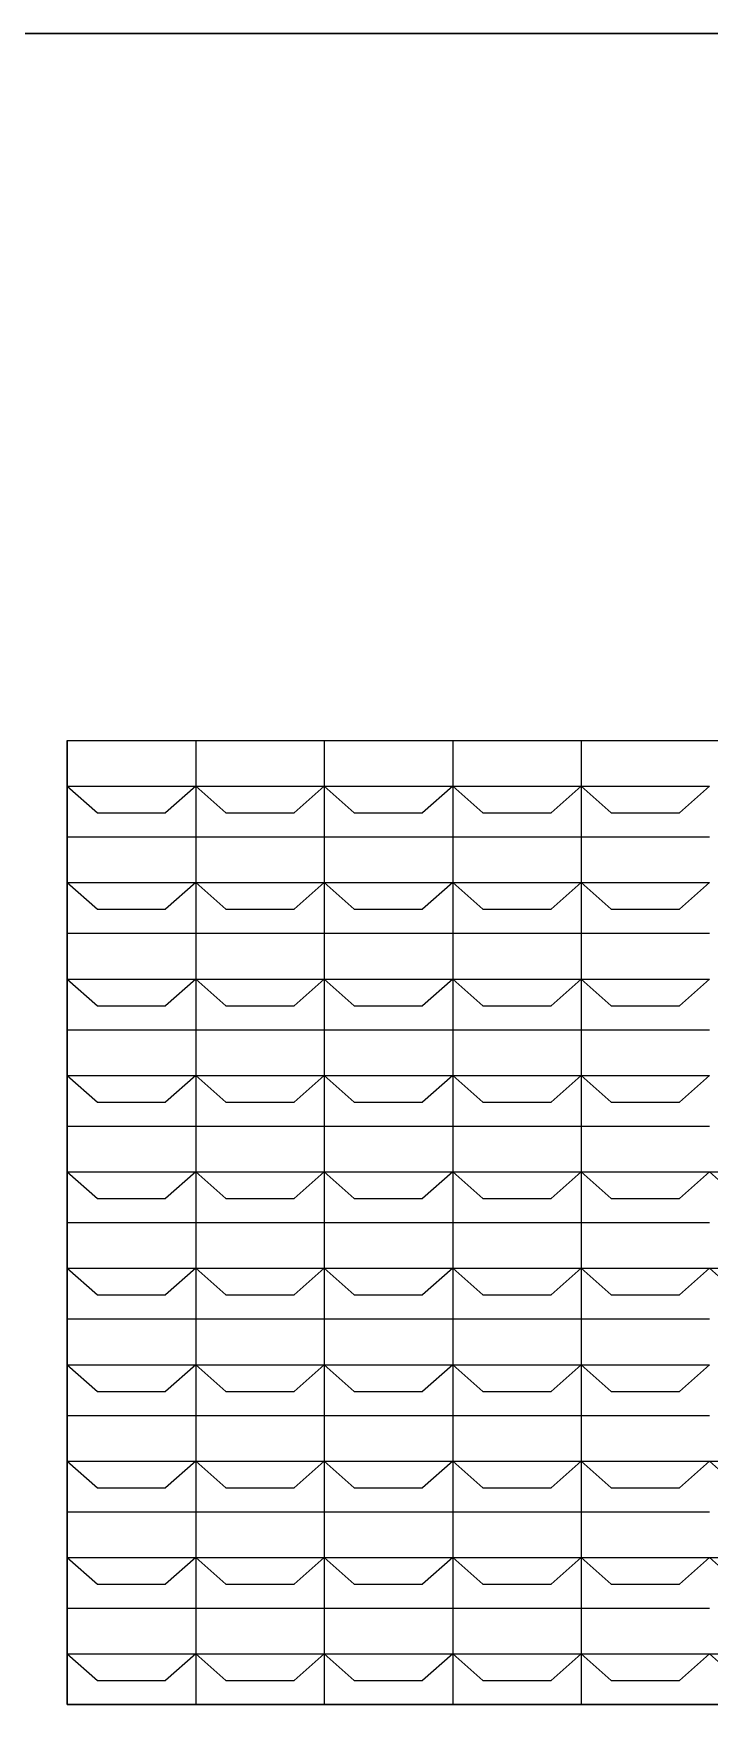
# Model space of a CAD drawing. Header units: millimetres. Extents: x 1170 to 1315, y 90 to 135.
# Drawn here: x 1205.965 to 1207.018, y 98.405 to 101.005 of the extents above; entities that cross this region are included whole.
import ezdxf

# ---------------------------------------------------------------- set-up
doc = ezdxf.new("R2010")
doc.units = ezdxf.units.MM
doc.header["$LTSCALE"] = 20
doc.header["$MEASUREMENT"] = 0
doc.layers.add('COTA', color=7, linetype='CONTINUOUS')

msp = doc.modelspace()

# ---------------------------------------------------------------- linework, layer by layer
at = {"layer": 'COTA', "color": 8, "linetype": 'Continuous'}
for p, q in [((1218.5666, 101.0047), (1196.4679, 101.0047)), ((1196.4679, 101.0047), (1218.5666, 101.0047)), ((1206.0179, 99.9047), (1209.0179, 99.9047)), ((1206.0179, 99.9047), (1209.0179, 99.9047)), ((1206.0179, 99.9047), (1206.0179, 99.7547)), ((1206.0179, 99.9047), (1209.0179, 99.9047)), ((1206.0179, 99.9047), (1209.0179, 99.9047)), ((1206.0179, 99.9047), (1206.0179, 99.7547)), ((1206.2179, 99.9047), (1206.2179, 99.7547)), ((1206.4179, 99.9047), (1206.4179, 99.7547)), ((1206.6179, 99.9047), (1206.6179, 99.7547)), ((1206.8179, 99.9047), (1206.8179, 99.7547)), ((1206.0179, 99.8335), (1206.0647, 99.792)), ((1206.0179, 99.8335), (1206.2179, 99.8335)), ((1206.2179, 99.8335), (1206.171, 99.792)), ((1206.2179, 99.8335), (1206.2647, 99.792)), ((1206.2179, 99.8335), (1206.4179, 99.8335)), ((1206.4179, 99.8335), (1206.371, 99.792)), ((1206.4179, 99.8335), (1206.4647, 99.792)), ((1206.4179, 99.8335), (1206.6179, 99.8335)), ((1206.6179, 99.8335), (1206.571, 99.792)), ((1206.6179, 99.8335), (1206.6647, 99.792)), ((1206.6179, 99.8335), (1206.8179, 99.8335)), ((1206.8179, 99.8335), (1206.771, 99.792)), ((1206.8179, 99.8335), (1206.8647, 99.792)), ((1206.8179, 99.8335), (1207.0179, 99.8335)), ((1207.0179, 99.8335), (1206.971, 99.792)), ((1206.0647, 99.792), (1206.171, 99.792)), ((1206.2647, 99.792), (1206.371, 99.792)), ((1206.4647, 99.792), (1206.571, 99.792)), ((1206.6647, 99.792), (1206.771, 99.792)), ((1206.8647, 99.792), (1206.971, 99.792)), ((1206.0179, 99.7547), (1206.0179, 99.6047)), ((1206.0179, 99.7547), (1206.2179, 99.7547)), ((1206.2179, 99.7547), (1206.2179, 99.6047)), ((1206.2179, 99.7547), (1206.4179, 99.7547)), ((1206.4179, 99.7547), (1206.4179, 99.6047)), ((1206.4179, 99.7547), (1206.6179, 99.7547)), ((1206.6179, 99.7547), (1206.6179, 99.6047)), ((1206.6179, 99.7547), (1206.8179, 99.7547)), ((1206.8179, 99.7547), (1206.8179, 99.6047)), ((1206.8179, 99.7547), (1207.0179, 99.7547)), ((1206.0179, 99.6835), (1206.0647, 99.642)), ((1206.0179, 99.6835), (1206.2179, 99.6835)), ((1206.2179, 99.6835), (1206.171, 99.642)), ((1206.2179, 99.6835), (1206.2647, 99.642)), ((1206.2179, 99.6835), (1206.4179, 99.6835)), ((1206.4179, 99.6835), (1206.371, 99.642)), ((1206.4179, 99.6835), (1206.4647, 99.642)), ((1206.4179, 99.6835), (1206.6179, 99.6835)), ((1206.6179, 99.6835), (1206.571, 99.642)), ((1206.6179, 99.6835), (1206.6647, 99.642)), ((1206.6179, 99.6835), (1206.8179, 99.6835)), ((1206.8179, 99.6835), (1206.771, 99.642)), ((1206.8179, 99.6835), (1206.8647, 99.642)), ((1206.8179, 99.6835), (1207.0179, 99.6835)), ((1207.0179, 99.6835), (1206.971, 99.642)), ((1206.0647, 99.642), (1206.171, 99.642)), ((1206.2647, 99.642), (1206.371, 99.642)), ((1206.4647, 99.642), (1206.571, 99.642)), ((1206.6647, 99.642), (1206.771, 99.642)), ((1206.8647, 99.642), (1206.971, 99.642)), ((1206.0179, 99.6047), (1206.0179, 99.4547)), ((1206.0179, 99.6047), (1206.2179, 99.6047)), ((1206.2179, 99.6047), (1206.2179, 99.4547)), ((1206.2179, 99.6047), (1206.4179, 99.6047)), ((1206.4179, 99.6047), (1206.4179, 99.4547)), ((1206.4179, 99.6047), (1206.6179, 99.6047)), ((1206.6179, 99.6047), (1206.6179, 99.4547)), ((1206.6179, 99.6047), (1206.8179, 99.6047)), ((1206.8179, 99.6047), (1206.8179, 99.4547)), ((1206.8179, 99.6047), (1207.0179, 99.6047)), ((1206.0179, 99.5335), (1206.0647, 99.492)), ((1206.0179, 99.5335), (1206.2179, 99.5335)), ((1206.2179, 99.5335), (1206.171, 99.492)), ((1206.2179, 99.5335), (1206.2647, 99.492)), ((1206.2179, 99.5335), (1206.4179, 99.5335)), ((1206.4179, 99.5335), (1206.371, 99.492)), ((1206.4179, 99.5335), (1206.4647, 99.492)), ((1206.4179, 99.5335), (1206.6179, 99.5335)), ((1206.6179, 99.5335), (1206.571, 99.492)), ((1206.6179, 99.5335), (1206.6647, 99.492)), ((1206.6179, 99.5335), (1206.8179, 99.5335)), ((1206.8179, 99.5335), (1206.771, 99.492)), ((1206.8179, 99.5335), (1206.8647, 99.492)), ((1206.8179, 99.5335), (1207.0179, 99.5335)), ((1207.0179, 99.5335), (1206.971, 99.492)), ((1206.0647, 99.492), (1206.171, 99.492)), ((1206.2647, 99.492), (1206.371, 99.492)), ((1206.4647, 99.492), (1206.571, 99.492)), ((1206.6647, 99.492), (1206.771, 99.492)), ((1206.8647, 99.492), (1206.971, 99.492)), ((1206.0179, 99.4547), (1206.0179, 99.3047)), ((1206.0179, 99.4547), (1206.2179, 99.4547)), ((1206.2179, 99.4547), (1206.2179, 99.3047)), ((1206.2179, 99.4547), (1206.4179, 99.4547)), ((1206.4179, 99.4547), (1206.4179, 99.3047)), ((1206.4179, 99.4547), (1206.6179, 99.4547)), ((1206.6179, 99.4547), (1206.6179, 99.3047)), ((1206.6179, 99.4547), (1206.8179, 99.4547)), ((1206.8179, 99.4547), (1206.8179, 99.3047)), ((1206.8179, 99.4547), (1207.0179, 99.4547)), ((1206.0179, 99.3835), (1206.0647, 99.342)), ((1206.0179, 99.3835), (1206.2179, 99.3835)), ((1206.2179, 99.3835), (1206.171, 99.342)), ((1206.2179, 99.3835), (1206.2647, 99.342)), ((1206.2179, 99.3835), (1206.4179, 99.3835)), ((1206.4179, 99.3835), (1206.371, 99.342)), ((1206.4179, 99.3835), (1206.4647, 99.342)), ((1206.4179, 99.3835), (1206.6179, 99.3835)), ((1206.6179, 99.3835), (1206.571, 99.342)), ((1206.6179, 99.3835), (1206.6647, 99.342)), ((1206.6179, 99.3835), (1206.8179, 99.3835)), ((1206.8179, 99.3835), (1206.771, 99.342)), ((1206.8179, 99.3835), (1206.8647, 99.342)), ((1206.8179, 99.3835), (1207.0179, 99.3835)), ((1207.0179, 99.3835), (1206.971, 99.342)), ((1206.0647, 99.342), (1206.171, 99.342)), ((1206.2647, 99.342), (1206.371, 99.342)), ((1206.4647, 99.342), (1206.571, 99.342)), ((1206.6647, 99.342), (1206.771, 99.342)), ((1206.8647, 99.342), (1206.971, 99.342)), ((1206.0179, 99.3047), (1206.0179, 99.1547)), ((1206.0179, 99.3047), (1206.2179, 99.3047)), ((1206.2179, 99.3047), (1206.2179, 99.1547)), ((1206.2179, 99.3047), (1206.4179, 99.3047)), ((1206.4179, 99.3047), (1206.4179, 99.1547)), ((1206.4179, 99.3047), (1206.6179, 99.3047)), ((1206.6179, 99.3047), (1206.6179, 99.1547)), ((1206.6179, 99.3047), (1206.8179, 99.3047)), ((1206.8179, 99.3047), (1206.8179, 99.1547)), ((1206.8179, 99.3047), (1207.0179, 99.3047)), ((1206.0179, 99.2335), (1206.0647, 99.192)), ((1206.0179, 99.2335), (1206.2179, 99.2335)), ((1206.2179, 99.2335), (1206.171, 99.192)), ((1206.2179, 99.2335), (1206.2647, 99.192)), ((1206.2179, 99.2335), (1206.4179, 99.2335)), ((1206.4179, 99.2335), (1206.371, 99.192)), ((1206.4179, 99.2335), (1206.4647, 99.192)), ((1206.4179, 99.2335), (1206.6179, 99.2335)), ((1206.6179, 99.2335), (1206.571, 99.192)), ((1206.6179, 99.2335), (1206.6647, 99.192)), ((1206.6179, 99.2335), (1206.8179, 99.2335)), ((1206.8179, 99.2335), (1206.771, 99.192)), ((1206.8179, 99.2335), (1206.8647, 99.192)), ((1206.8179, 99.2335), (1207.0179, 99.2335)), ((1207.0179, 99.2335), (1206.971, 99.192)), ((1207.0179, 99.2335), (1207.0647, 99.192)), ((1207.0179, 99.2335), (1207.2179, 99.2335)), ((1206.0647, 99.192), (1206.171, 99.192)), ((1206.2647, 99.192), (1206.371, 99.192)), ((1206.4647, 99.192), (1206.571, 99.192)), ((1206.6647, 99.192), (1206.771, 99.192)), ((1206.8647, 99.192), (1206.971, 99.192)), ((1206.0179, 99.1547), (1206.0179, 99.0047)), ((1206.0179, 99.1547), (1206.2179, 99.1547)), ((1206.2179, 99.1547), (1206.2179, 99.0047)), ((1206.2179, 99.1547), (1206.4179, 99.1547)), ((1206.4179, 99.1547), (1206.4179, 99.0047)), ((1206.4179, 99.1547), (1206.6179, 99.1547)), ((1206.6179, 99.1547), (1206.6179, 99.0047)), ((1206.6179, 99.1547), (1206.8179, 99.1547)), ((1206.8179, 99.1547), (1206.8179, 99.0047)), ((1206.8179, 99.1547), (1207.0179, 99.1547)), ((1206.0179, 99.0835), (1206.0647, 99.042)), ((1206.0179, 99.0835), (1206.2179, 99.0835)), ((1206.2179, 99.0835), (1206.171, 99.042)), ((1206.2179, 99.0835), (1206.2647, 99.042)), ((1206.2179, 99.0835), (1206.4179, 99.0835)), ((1206.4179, 99.0835), (1206.371, 99.042)), ((1206.4179, 99.0835), (1206.4647, 99.042)), ((1206.4179, 99.0835), (1206.6179, 99.0835)), ((1206.6179, 99.0835), (1206.571, 99.042)), ((1206.6179, 99.0835), (1206.6647, 99.042)), ((1206.6179, 99.0835), (1206.8179, 99.0835)), ((1206.8179, 99.0835), (1206.771, 99.042)), ((1206.8179, 99.0835), (1206.8647, 99.042)), ((1206.8179, 99.0835), (1207.0179, 99.0835)), ((1207.0179, 99.0835), (1206.971, 99.042)), ((1207.0179, 99.0835), (1207.0647, 99.042)), ((1207.0179, 99.0835), (1207.2179, 99.0835)), ((1206.0647, 99.042), (1206.171, 99.042)), ((1206.2647, 99.042), (1206.371, 99.042)), ((1206.4647, 99.042), (1206.571, 99.042)), ((1206.6647, 99.042), (1206.771, 99.042)), ((1206.8647, 99.042), (1206.971, 99.042)), ((1206.0179, 99.0047), (1206.0179, 98.8547)), ((1206.0179, 99.0047), (1206.2179, 99.0047)), ((1206.2179, 99.0047), (1206.2179, 98.8547)), ((1206.2179, 99.0047), (1206.4179, 99.0047)), ((1206.4179, 99.0047), (1206.4179, 98.8547)), ((1206.4179, 99.0047), (1206.6179, 99.0047)), ((1206.6179, 99.0047), (1206.6179, 98.8547)), ((1206.6179, 99.0047), (1206.8179, 99.0047)), ((1206.8179, 99.0047), (1206.8179, 98.8547)), ((1206.8179, 99.0047), (1207.0179, 99.0047)), ((1206.0179, 98.9335), (1206.0647, 98.892)), ((1206.0179, 98.9335), (1206.2179, 98.9335)), ((1206.2179, 98.9335), (1206.171, 98.892)), ((1206.2179, 98.9335), (1206.2647, 98.892)), ((1206.2179, 98.9335), (1206.4179, 98.9335)), ((1206.4179, 98.9335), (1206.371, 98.892)), ((1206.4179, 98.9335), (1206.4647, 98.892)), ((1206.4179, 98.9335), (1206.6179, 98.9335)), ((1206.6179, 98.9335), (1206.571, 98.892)), ((1206.6179, 98.9335), (1206.6647, 98.892)), ((1206.6179, 98.9335), (1206.8179, 98.9335)), ((1206.8179, 98.9335), (1206.771, 98.892)), ((1206.8179, 98.9335), (1206.8647, 98.892)), ((1206.8179, 98.9335), (1207.0179, 98.9335)), ((1207.0179, 98.9335), (1206.971, 98.892)), ((1206.0647, 98.892), (1206.171, 98.892)), ((1206.2647, 98.892), (1206.371, 98.892)), ((1206.4647, 98.892), (1206.571, 98.892)), ((1206.6647, 98.892), (1206.771, 98.892)), ((1206.8647, 98.892), (1206.971, 98.892)), ((1206.0179, 98.8547), (1206.0179, 98.7047)), ((1206.0179, 98.8547), (1206.2179, 98.8547)), ((1206.2179, 98.8547), (1206.2179, 98.7047)), ((1206.2179, 98.8547), (1206.4179, 98.8547)), ((1206.4179, 98.8547), (1206.4179, 98.7047)), ((1206.4179, 98.8547), (1206.6179, 98.8547)), ((1206.6179, 98.8547), (1206.6179, 98.7047)), ((1206.6179, 98.8547), (1206.8179, 98.8547)), ((1206.8179, 98.8547), (1206.8179, 98.7047)), ((1206.8179, 98.8547), (1207.0179, 98.8547)), ((1206.0179, 98.7835), (1206.0647, 98.742)), ((1206.0179, 98.7835), (1206.2179, 98.7835)), ((1206.2179, 98.7835), (1206.171, 98.742)), ((1206.2179, 98.7835), (1206.2647, 98.742)), ((1206.2179, 98.7835), (1206.4179, 98.7835)), ((1206.4179, 98.7835), (1206.371, 98.742)), ((1206.4179, 98.7835), (1206.4647, 98.742)), ((1206.4179, 98.7835), (1206.6179, 98.7835)), ((1206.6179, 98.7835), (1206.571, 98.742)), ((1206.6179, 98.7835), (1206.6647, 98.742)), ((1206.6179, 98.7835), (1206.8179, 98.7835)), ((1206.8179, 98.7835), (1206.771, 98.742)), ((1206.8179, 98.7835), (1206.8647, 98.742)), ((1206.8179, 98.7835), (1207.0179, 98.7835)), ((1207.0179, 98.7835), (1206.971, 98.742)), ((1207.0179, 98.7835), (1207.0647, 98.742)), ((1207.0179, 98.7835), (1207.2179, 98.7835)), ((1206.0647, 98.742), (1206.171, 98.742)), ((1206.2647, 98.742), (1206.371, 98.742)), ((1206.4647, 98.742), (1206.571, 98.742)), ((1206.6647, 98.742), (1206.771, 98.742)), ((1206.8647, 98.742), (1206.971, 98.742)), ((1206.0179, 98.7047), (1206.0179, 98.5547)), ((1206.0179, 98.7047), (1206.2179, 98.7047)), ((1206.2179, 98.7047), (1206.2179, 98.5547)), ((1206.2179, 98.7047), (1206.4179, 98.7047)), ((1206.4179, 98.7047), (1206.4179, 98.5547)), ((1206.4179, 98.7047), (1206.6179, 98.7047)), ((1206.6179, 98.7047), (1206.6179, 98.5547)), ((1206.6179, 98.7047), (1206.8179, 98.7047)), ((1206.8179, 98.7047), (1206.8179, 98.5547)), ((1206.8179, 98.7047), (1207.0179, 98.7047)), ((1206.0179, 98.6335), (1206.0647, 98.592)), ((1206.0179, 98.6335), (1206.2179, 98.6335)), ((1206.2179, 98.6335), (1206.171, 98.592)), ((1206.2179, 98.6335), (1206.2647, 98.592)), ((1206.2179, 98.6335), (1206.4179, 98.6335)), ((1206.4179, 98.6335), (1206.371, 98.592)), ((1206.4179, 98.6335), (1206.4647, 98.592)), ((1206.4179, 98.6335), (1206.6179, 98.6335)), ((1206.6179, 98.6335), (1206.571, 98.592)), ((1206.6179, 98.6335), (1206.6647, 98.592)), ((1206.6179, 98.6335), (1206.8179, 98.6335)), ((1206.8179, 98.6335), (1206.771, 98.592)), ((1206.8179, 98.6335), (1206.8647, 98.592)), ((1206.8179, 98.6335), (1207.0179, 98.6335)), ((1207.0179, 98.6335), (1206.971, 98.592)), ((1207.0179, 98.6335), (1207.0647, 98.592)), ((1207.0179, 98.6335), (1207.2179, 98.6335)), ((1206.0647, 98.592), (1206.171, 98.592)), ((1206.2647, 98.592), (1206.371, 98.592)), ((1206.4647, 98.592), (1206.571, 98.592)), ((1206.6647, 98.592), (1206.771, 98.592)), ((1206.8647, 98.592), (1206.971, 98.592)), ((1206.0179, 98.5547), (1206.0179, 98.4047)), ((1206.0179, 98.5547), (1206.2179, 98.5547)), ((1206.2179, 98.5547), (1206.2179, 98.4047)), ((1206.2179, 98.5547), (1206.4179, 98.5547)), ((1206.4179, 98.5547), (1206.4179, 98.4047)), ((1206.4179, 98.5547), (1206.6179, 98.5547)), ((1206.6179, 98.5547), (1206.6179, 98.4047)), ((1206.6179, 98.5547), (1206.8179, 98.5547)), ((1206.8179, 98.5547), (1206.8179, 98.4047)), ((1206.8179, 98.5547), (1207.0179, 98.5547)), ((1206.0179, 98.4835), (1206.0647, 98.442)), ((1206.0179, 98.4835), (1206.2179, 98.4835)), ((1206.2179, 98.4835), (1206.171, 98.442)), ((1206.2179, 98.4835), (1206.2647, 98.442)), ((1206.2179, 98.4835), (1206.4179, 98.4835)), ((1206.4179, 98.4835), (1206.371, 98.442)), ((1206.4179, 98.4835), (1206.4647, 98.442)), ((1206.4179, 98.4835), (1206.6179, 98.4835)), ((1206.6179, 98.4835), (1206.571, 98.442)), ((1206.6179, 98.4835), (1206.6647, 98.442)), ((1206.6179, 98.4835), (1206.8179, 98.4835)), ((1206.8179, 98.4835), (1206.771, 98.442)), ((1206.8179, 98.4835), (1206.8647, 98.442)), ((1206.8179, 98.4835), (1207.0179, 98.4835)), ((1207.0179, 98.4835), (1206.971, 98.442)), ((1207.0179, 98.4835), (1207.0647, 98.442)), ((1207.0179, 98.4835), (1207.2179, 98.4835)), ((1206.0647, 98.442), (1206.171, 98.442)), ((1206.2647, 98.442), (1206.371, 98.442)), ((1206.4647, 98.442), (1206.571, 98.442)), ((1206.6647, 98.442), (1206.771, 98.442)), ((1206.8647, 98.442), (1206.971, 98.442)), ((1206.0179, 98.4047), (1208.9674, 98.4047))]:
    msp.add_line(p, q, dxfattribs=at)
for points in [[(1207.2192, 98.4047), (1206.0179, 98.4047), (1206.0179, 99.9047), (1209.0179, 99.9047), (1209.0179, 99.6047)], [(1208.9674, 98.4047), (1206.0179, 98.4047), (1206.0179, 99.9047), (1209.0179, 99.9047), (1209.0179, 99.6047)]]:
    msp.add_lwpolyline(points, dxfattribs=at)

doc.saveas('drawing.dxf')
